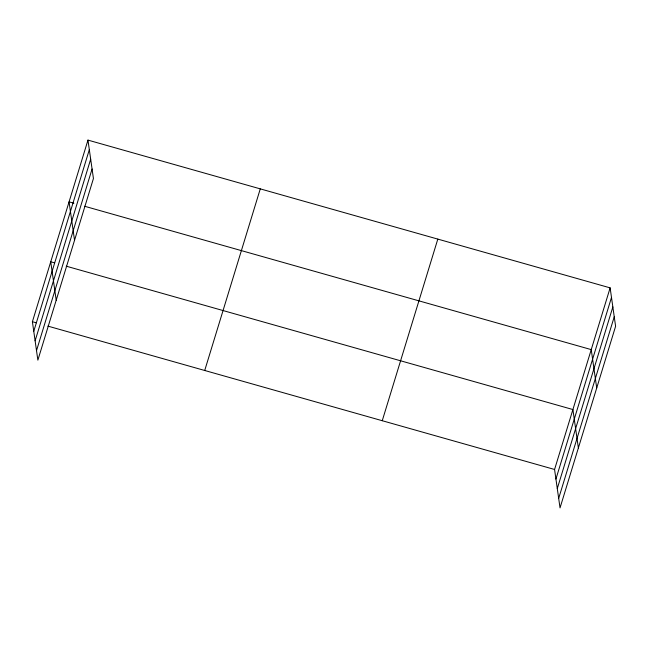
<?xml version="1.0" encoding="UTF-8"?>
<svg xmlns="http://www.w3.org/2000/svg" width="648" height="648" viewBox="0 0 648 648"><rect width="100%" height="100%" fill="white"/><g stroke="black" fill="none" stroke-linecap="round" stroke-linejoin="round"><path stroke-width="0.97" d="M87.966 140.106L93.433 178.524L37.867 360.134L32.4 321.716L87.966 140.106L610.133 287.866L615.6 326.284L560.034 507.894L554.567 469.476L610.133 287.866M33.761 331.282L89.327 149.672M35.114 340.808L90.68 159.189M36.515 350.617L92.073 169.007M204.719 370.478L260.277 188.868M382.255 420.714L437.813 239.104M555.927 479.042L611.493 297.432M557.288 488.56L612.846 306.95M558.681 498.369L614.247 316.759M73.913 203.229L69.069 201.86L74.536 240.27M84.564 206.242L591.243 349.612L596.711 388.031M54.61 262.886L50.738 261.792L56.206 300.202M66.226 266.174L572.905 409.544L578.372 447.962M32.4 321.716L36.272 322.817M47.887 326.106L554.567 469.476"/></g></svg>
